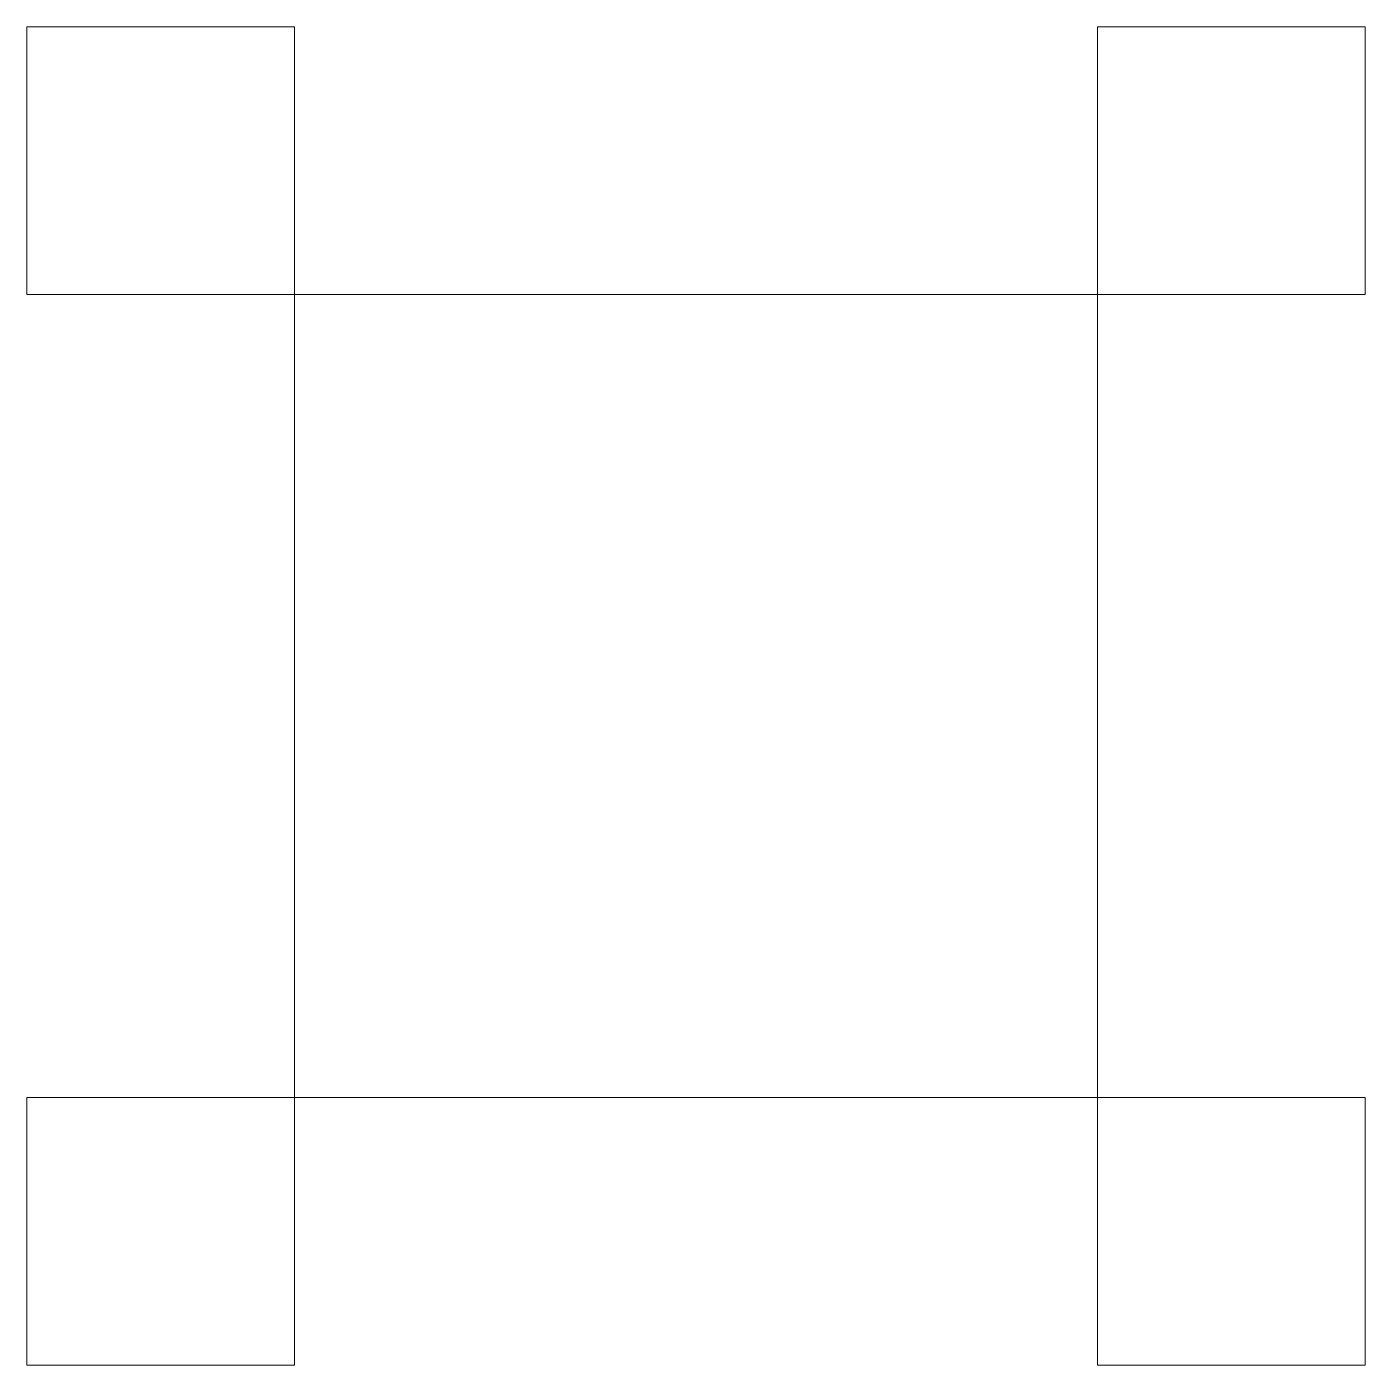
# Model space of a CAD drawing. Extents: x -7.5 to 7.5, y -7.5 to 7.5.
import ezdxf

# ---------------------------------------------------------------- set-up
doc = ezdxf.new("R2010")
doc.units = 0
doc.layers.get('0').update_dxf_attribs({"lineweight": 0})

msp = doc.modelspace()

# ---------------------------------------------------------------- linework, layer by layer
for p, q in [((-4.5, 7.5), (-7.5, 7.5)), ((-7.5, 7.5), (-7.5, 4.5)), ((-4.5, 4.5), (-4.5, 7.5)), ((7.5, 7.5), (4.5, 7.5)), ((4.5, 7.5), (4.5, 4.5)), ((7.5, 4.5), (7.5, 7.5)), ((-7.5, 4.5), (-4.5, 4.5)), ((4.5, 4.5), (-4.5, 4.5)), ((-4.5, 4.5), (-4.5, -4.5)), ((4.5, -4.5), (4.5, 4.5)), ((4.5, 4.5), (7.5, 4.5)), ((-4.5, -4.5), (-7.5, -4.5)), ((-7.5, -4.5), (-7.5, -7.5)), ((-4.5, -7.5), (-4.5, -4.5)), ((-4.5, -4.5), (4.5, -4.5)), ((7.5, -4.5), (4.5, -4.5)), ((4.5, -4.5), (4.5, -7.5)), ((7.5, -7.5), (7.5, -4.5)), ((-7.5, -7.5), (-4.5, -7.5)), ((4.5, -7.5), (7.5, -7.5))]:
    msp.add_line(p, q)

doc.saveas('drawing.dxf')
